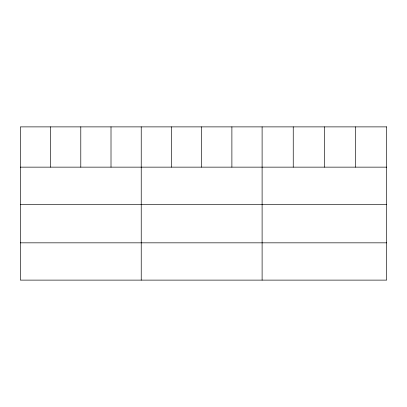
<?xml version="1.0" encoding="UTF-8"?>
<svg xmlns="http://www.w3.org/2000/svg" width="407" height="407" viewBox="0 0 407 407"><rect width="100%" height="100%" fill="white"/><g stroke="black" fill="none" stroke-linecap="round" stroke-linejoin="round"><path stroke-width="0.61" d="M20.35 167.145L386.65 167.145M20.35 204.426L386.65 204.426M20.35 242.837L386.65 242.837M355.514 126.882L355.514 167.145M324.379 126.882L324.379 167.145M293.243 126.882L293.243 167.145M262.108 126.882L262.108 280.118M231.888 126.882L231.888 167.145M201.668 126.882L201.668 167.145M171.449 126.882L171.449 167.145M141.229 126.882L141.229 280.118M111.009 126.882L111.009 167.145M80.79 126.882L80.79 167.145M50.57 126.882L50.57 167.145M386.65 126.882L20.35 126.882L20.35 280.118L386.65 280.118L386.65 126.882"/></g></svg>
